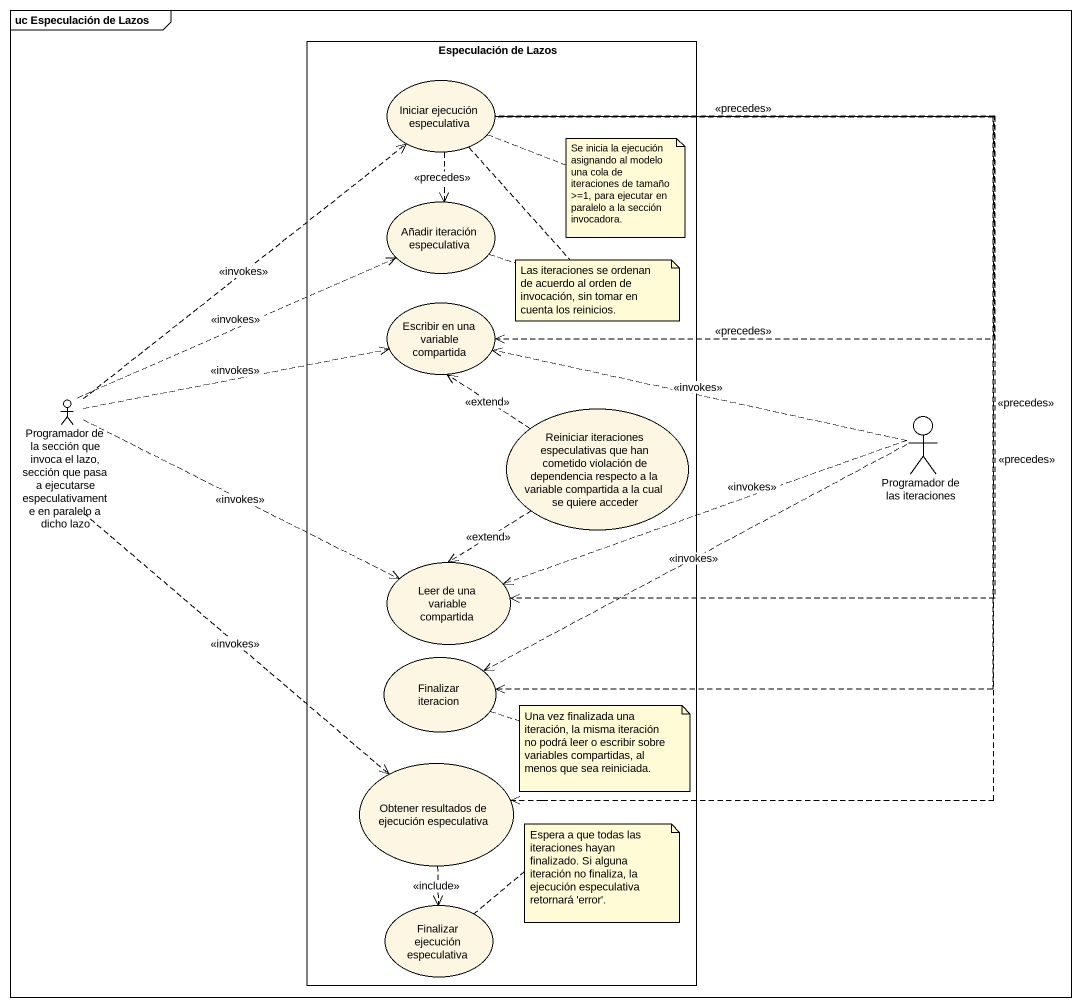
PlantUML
@startuml
mainframe uc Especulación de Lazos
rectangle "Especulación de Lazos" as Especulación_de_Lazos {
  usecase "Iniciar ejecución especulativa" as Iniciar_ejecución
  usecase "Añadir iteración especulativa" as Añadir_iteración
  usecase "Escribir en una variable compartida" as Escribir_en_una_variable
  usecase "Reiniciar iteraciones especulativas que han cometido violación de dependencia respecto a la variable compartida a la cual se quiere acceder" as Reiniciar_iteraciones
  usecase "Leer de una variable compartida" as Leer_de_una_variable
  usecase "Finalizar iteracion" as Finalizar_iteracion
  usecase "Obtener resultados de ejecución especulativa" as Obtener_resultados_de
  usecase "Finalizar ejecución especulativa" as Finalizar_ejecución
}
actor "Programador de la sección que invoca el lazo, sección que pasa a ejecutarse especulativamente en paralelo a dicho lazo" as Programador_de_la_sección
actor "Programador de las iteraciones" as Programador_de_las
Iniciar_ejecución ..> Añadir_iteración : <<precedes>>
Iniciar_ejecución ..> Leer_de_una_variable : <<precedes>>
Iniciar_ejecución ..> Finalizar_iteracion : <<precedes>>
Escribir_en_una_variable <.up. Iniciar_ejecución : <<precedes>>
Programador_de_la_sección .up.> Iniciar_ejecución : <<invokes>>
Programador_de_la_sección .right.> Añadir_iteración : <<invokes>>
Programador_de_la_sección .right.> Escribir_en_una_variable : <<invokes>>
Programador_de_la_sección .right.> Leer_de_una_variable : <<invokes>>
Programador_de_la_sección ..> Obtener_resultados_de : <<invokes>>
Reiniciar_iteraciones .up.> Escribir_en_una_variable : <<extend>>
Reiniciar_iteraciones ..> Leer_de_una_variable : <<extend>>
Programador_de_las .left.> Escribir_en_una_variable : <<invokes>>
Programador_de_las .left.> Leer_de_una_variable : <<invokes>>
Programador_de_las .left.> Finalizar_iteracion : <<invokes>>
Obtener_resultados_de <.up. Iniciar_ejecución : <<precedes>>
Obtener_resultados_de ..> Finalizar_ejecución : <<include>>
note right of Iniciar_ejecución : Se inicia la ejecución asignando al modelo una cola de iteraciones de tamaño >=1, para ejecutar en paralelo a la sección invocadora.
note as N2
  Las iteraciones se ordenan de acuerdo al orden de invocación, sin tomar en cuenta los reinicios.
end note
N2 .. Iniciar_ejecución
N2 .. Añadir_iteración
note right of Finalizar_iteracion : Una vez finalizada una iteración, la misma iteración no podrá leer o escribir sobre variables compartidas, al menos que sea reiniciada.
note right of Finalizar_ejecución : Espera a que todas las iteraciones hayan finalizado. Si alguna iteración no finaliza, la ejecución especulativa retornará 'error'.
@enduml
